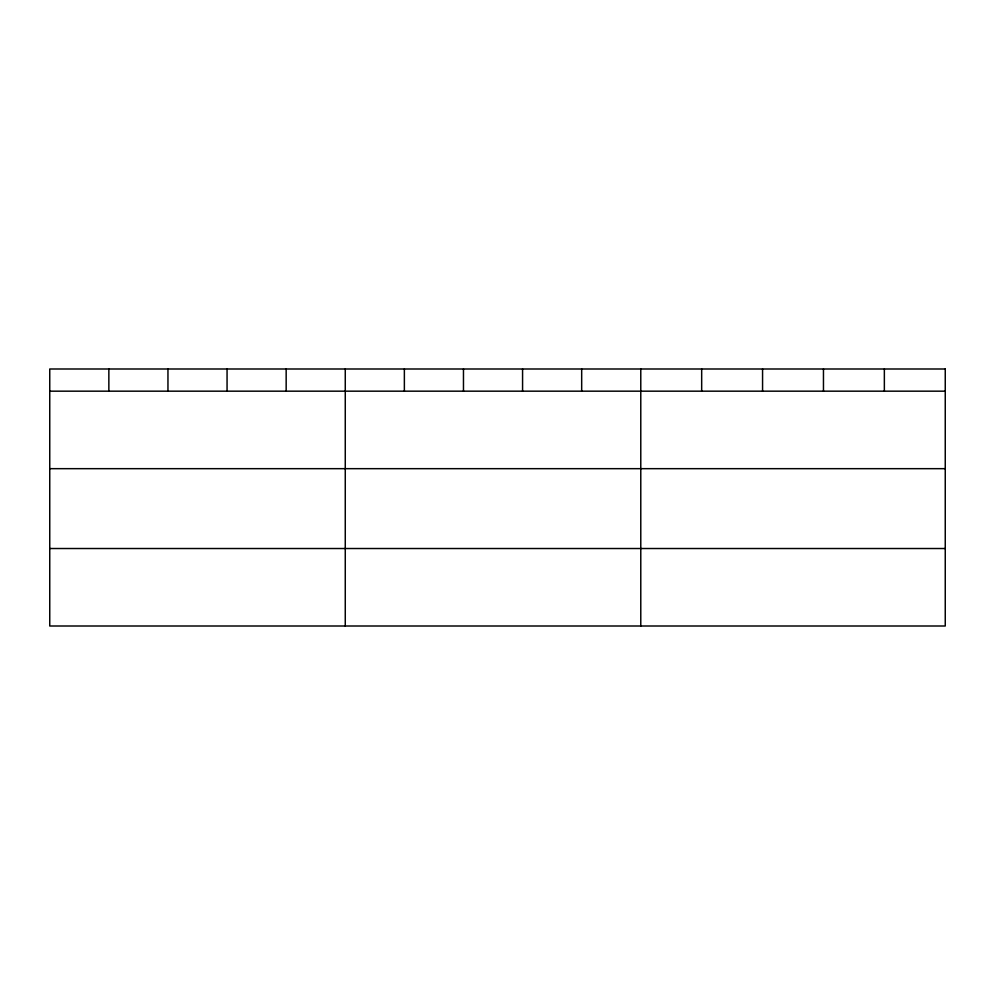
<?xml version="1.0" encoding="UTF-8"?>
<svg xmlns="http://www.w3.org/2000/svg" width="995" height="995" viewBox="0 0 995 995"><rect width="100%" height="100%" fill="white"/><g stroke="black" fill="none" stroke-linecap="round" stroke-linejoin="round"><path stroke-width="1.49" d="M49.75 391.172L945.25 391.172M49.75 468.67L945.25 468.67M49.75 548.519L945.25 548.519M884.356 368.996L884.356 391.172M823.462 368.996L823.462 391.172M762.568 368.996L762.568 391.172M701.674 368.996L701.674 391.172M640.78 368.996L640.78 626.004M581.677 368.996L581.677 391.172M522.574 368.996L522.574 391.172M463.471 368.996L463.471 391.172M404.368 368.996L404.368 391.172M345.265 368.996L345.265 626.004M286.162 368.996L286.162 391.172M227.059 368.996L227.059 391.172M167.956 368.996L167.956 391.172M108.853 368.996L108.853 391.172M945.25 368.996L49.75 368.996L49.75 626.004L945.25 626.004L945.25 368.996"/></g></svg>
